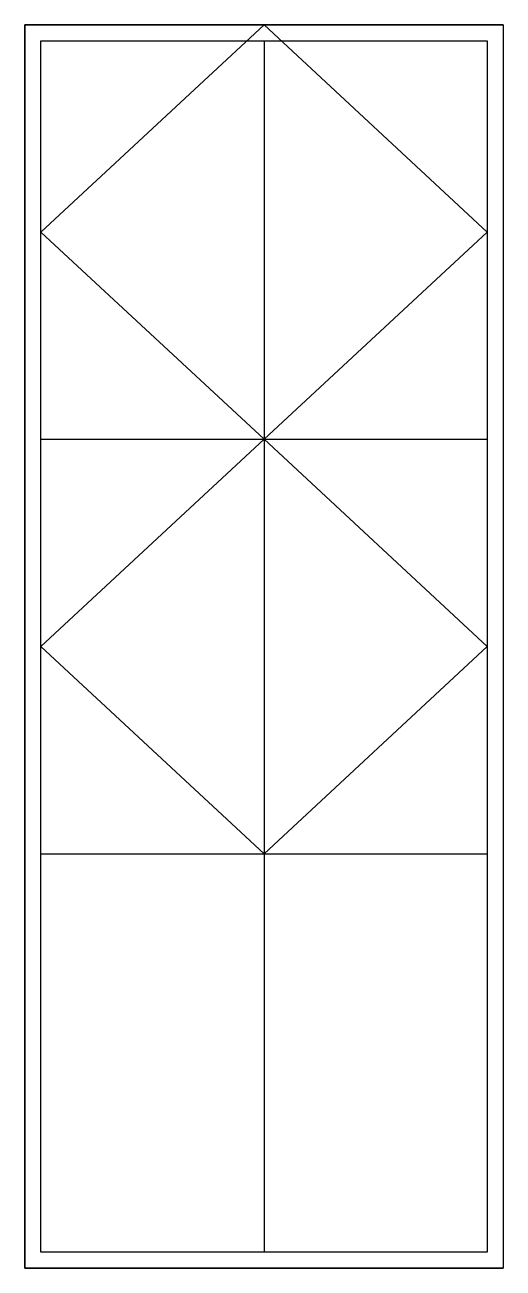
# Model space of a CAD drawing. Extents: x -248860 to 1018944, y -1060852 to 188626.
# Drawn here: x 924300 to 927300, y 46094 to 53894 of the extents above; entities that cross this region are included whole.
import ezdxf

# ---------------------------------------------------------------- set-up
doc = ezdxf.new("R2010")
doc.units = 0
doc.header["$LTSCALE"] = 1000
doc.header["$MEASUREMENT"] = 0
doc.layers.get('0').update_dxf_attribs({"linetype": 'CONTINUOUS'})
doc.layers.add('建筑', color=4, linetype='CONTINUOUS')
doc.layers.add('立面图', color=40, linetype='CONTINUOUS')

msp = doc.modelspace()

# ---------------------------------------------------------------- linework, layer by layer
for p, q in [((924299.7, 53893.9), (924299.7, 46093.9)), ((924299.7, 53893.9), (924299.7, 46093.9)), ((927299.7, 53893.9), (924299.7, 53893.9)), ((927299.7, 53893.9), (927299.7, 46093.9)), ((927299.7, 53893.9), (927299.7, 46093.9))]:
    msp.add_line(p, q)
at = {"layer": '建筑'}
for p, q in [((924299.7, 53893.9), (924299.7, 46093.9)), ((924299.7, 53893.9), (924299.7, 46093.9)), ((927299.7, 53893.9), (924299.7, 53893.9)), ((927299.7, 53893.9), (927299.7, 46093.9)), ((927299.7, 53893.9), (927299.7, 46093.9)), ((925799.7, 53793.9), (925799.7, 46193.9)), ((924399.7, 51293.9), (927199.7, 51293.9)), ((924399.7, 48693.9), (927199.7, 48693.9)), ((924299.7, 46093.9), (927299.7, 46093.9)), ((924299.7, 46093.9), (927299.7, 46093.9)), ((924399.7, 46093.9), (927199.7, 46093.9))]:
    msp.add_line(p, q, dxfattribs=at)
for points in [[(924299.7, 53893.9), (927299.7, 53893.9), (927299.7, 46093.9), (924299.7, 46093.9)], [(924399.7, 53793.9), (927199.7, 53793.9), (927199.7, 46193.9), (924399.7, 46193.9)]]:
    msp.add_lwpolyline(points, close=True, dxfattribs=at)
at = {"layer": '立面图'}
for p, q in [((925799.7, 53893.9), (924399.7, 52593.9)), ((927199.7, 52593.9), (925799.7, 53893.9)), ((924399.7, 52593.9), (925799.7, 51293.9)), ((925799.7, 51293.9), (927199.7, 52593.9)), ((925799.7, 51293.9), (924399.7, 49993.9)), ((927199.7, 49993.9), (925799.7, 51293.9)), ((924399.7, 49993.9), (925799.7, 48693.9)), ((925799.7, 48693.9), (927199.7, 49993.9))]:
    msp.add_line(p, q, dxfattribs=at)

doc.saveas('drawing.dxf')
